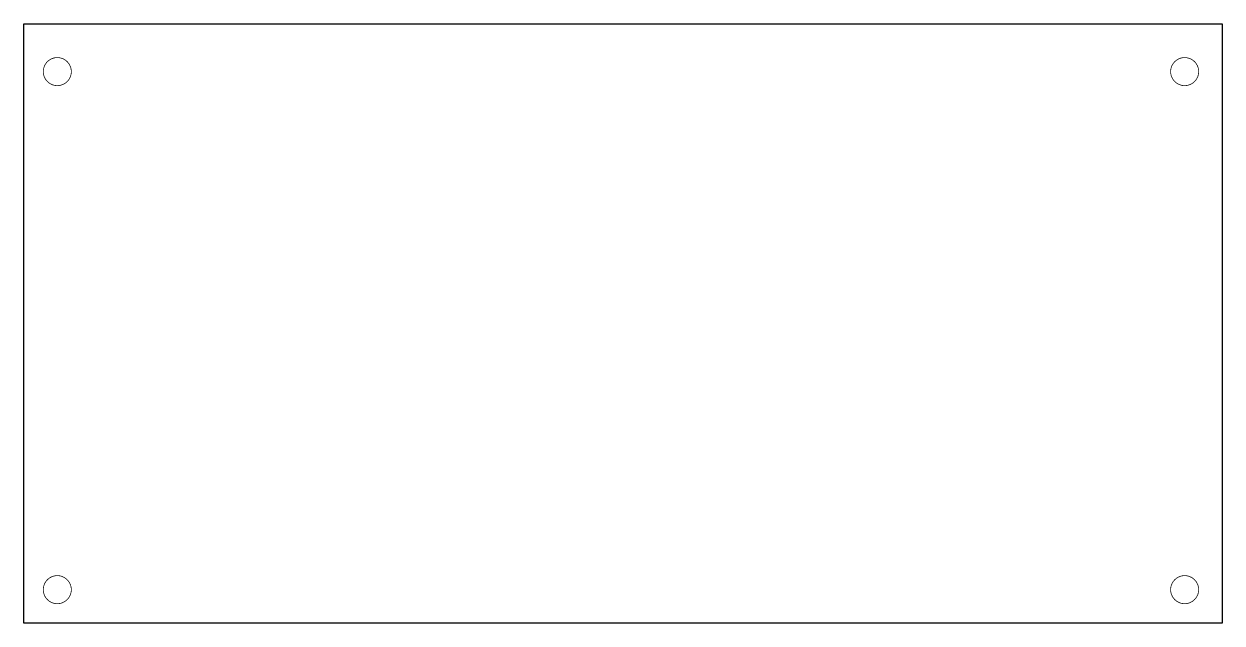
# Model space of a CAD drawing. Header units: inches. Extents: x 0 to 158, y 0 to 79.
import ezdxf

# ---------------------------------------------------------------- set-up
doc = ezdxf.new("R2010")
doc.units = ezdxf.units.IN
doc.header["$MEASUREMENT"] = 0
doc.layers.add('Pen 1', color=7, linetype='Continuous')

msp = doc.modelspace()

# ---------------------------------------------------------------- linework, layer by layer
at = {"layer": 'Pen 1', "color": 0}
for points in [[(0, 78.9991), (158.0998, 78.9991)], [(0, 0), (0, 78.9991)], [(0, 78.9991), (158.0998, 78.9991)], [(0, 0), (0, 78.9991)], [(158.0998, 78.9991), (158.0998, 0)], [(158.0998, 78.9991), (158.0998, 0)], [(158.0998, 0), (0, 0)], [(158.0998, 0), (0, 0)]]:
    msp.add_lwpolyline(points, dxfattribs=at)
at = {"layer": 'Pen 1', "color": 0, "const_width": 0.0991}
for points in [[(6.2484, 72.7177), (6.2439, 72.5887), (6.2304, 72.4603), (6.208, 72.3332), (6.1768, 72.208), (6.1369, 72.0852), (6.0885, 71.9656), (6.032, 71.8496), (5.9674, 71.7378), (5.8952, 71.6308), (5.8158, 71.5291), (5.7294, 71.4332), (5.6366, 71.3435), (5.5377, 71.2605), (5.4333, 71.1847), (5.3238, 71.1163), (5.2099, 71.0557), (5.092, 71.0032), (4.9707, 70.959), (4.8466, 70.9235), (4.7204, 70.8966), (4.5926, 70.8787), (4.4638, 70.8697), (4.3347, 70.8697), (4.206, 70.8787), (4.0782, 70.8966), (3.9519, 70.9235), (3.8279, 70.959), (3.7066, 71.0032), (3.5887, 71.0557), (3.4747, 71.1163), (3.3653, 71.1847), (3.2608, 71.2605), (3.162, 71.3435), (3.0691, 71.4332), (2.9828, 71.5291), (2.9033, 71.6308), (2.8311, 71.7378), (2.7666, 71.8496), (2.71, 71.9656), (2.6617, 72.0852), (2.6218, 72.208), (2.5906, 72.3332), (2.5682, 72.4603), (2.5547, 72.5887), (2.5502, 72.7177), (2.5547, 72.8466), (2.5682, 72.975), (2.5906, 73.1021), (2.6218, 73.2273), (2.6617, 73.3501), (2.71, 73.4698), (2.7666, 73.5858), (2.8311, 73.6975), (2.9033, 73.8045), (2.9828, 73.9063), (3.0691, 74.0022), (3.162, 74.0918), (3.2608, 74.1748), (3.3653, 74.2506), (3.4747, 74.319), (3.5887, 74.3796), (3.7066, 74.4321), (3.8279, 74.4763), (3.9519, 74.5119), (4.0782, 74.5387), (4.206, 74.5567), (4.3347, 74.5657), (4.4638, 74.5657), (4.5926, 74.5567), (4.7204, 74.5387), (4.8466, 74.5119), (4.9707, 74.4763), (5.092, 74.4321), (5.2099, 74.3796), (5.3238, 74.319), (5.4333, 74.2506), (5.5377, 74.1748), (5.6366, 74.0918), (5.7294, 74.0022), (5.8158, 73.9063), (5.8952, 73.8045), (5.9674, 73.6975), (6.032, 73.5858), (6.0885, 73.4698), (6.1369, 73.3501), (6.1768, 73.2273), (6.208, 73.1021), (6.2304, 72.975), (6.2439, 72.8466), (6.2484, 72.7177)], [(155.0162, 72.7177), (155.0117, 72.5887), (154.9982, 72.4603), (154.9758, 72.3332), (154.9446, 72.208), (154.9047, 72.0852), (154.8563, 71.9656), (154.7998, 71.8496), (154.7352, 71.7378), (154.663, 71.6308), (154.5836, 71.5291), (154.4972, 71.4332), (154.4044, 71.3435), (154.3055, 71.2605), (154.2011, 71.1847), (154.0916, 71.1163), (153.9777, 71.0557), (153.8598, 71.0032), (153.7385, 70.959), (153.6144, 70.9235), (153.4882, 70.8966), (153.3604, 70.8787), (153.2316, 70.8697), (153.1025, 70.8697), (152.9738, 70.8787), (152.846, 70.8966), (152.7197, 70.9235), (152.5957, 70.959), (152.4744, 71.0032), (152.3565, 71.0557), (152.2425, 71.1163), (152.1331, 71.1847), (152.0286, 71.2605), (151.9298, 71.3435), (151.8369, 71.4332), (151.7506, 71.5291), (151.6711, 71.6308), (151.5989, 71.7378), (151.5344, 71.8496), (151.4778, 71.9656), (151.4295, 72.0852), (151.3896, 72.208), (151.3584, 72.3332), (151.336, 72.4603), (151.3225, 72.5887), (151.318, 72.7177), (151.3225, 72.8466), (151.336, 72.975), (151.3584, 73.1021), (151.3896, 73.2273), (151.4295, 73.3501), (151.4778, 73.4698), (151.5344, 73.5858), (151.5989, 73.6975), (151.6711, 73.8045), (151.7506, 73.9063), (151.8369, 74.0022), (151.9298, 74.0918), (152.0286, 74.1748), (152.1331, 74.2506), (152.2425, 74.319), (152.3565, 74.3796), (152.4744, 74.4321), (152.5957, 74.4763), (152.7197, 74.5119), (152.846, 74.5387), (152.9738, 74.5567), (153.1025, 74.5657), (153.2316, 74.5657), (153.3604, 74.5567), (153.4882, 74.5387), (153.6144, 74.5119), (153.7385, 74.4763), (153.8598, 74.4321), (153.9777, 74.3796), (154.0916, 74.319), (154.2011, 74.2506), (154.3055, 74.1748), (154.4044, 74.0918), (154.4972, 74.0022), (154.5836, 73.9063), (154.663, 73.8045), (154.7352, 73.6975), (154.7998, 73.5858), (154.8563, 73.4698), (154.9047, 73.3501), (154.9446, 73.2273), (154.9758, 73.1021), (154.9982, 72.975), (155.0117, 72.8466), (155.0162, 72.7177)], [(6.2484, 4.3993), (6.2439, 4.2703), (6.2304, 4.1419), (6.208, 4.0148), (6.1768, 3.8896), (6.1369, 3.7668), (6.0885, 3.6472), (6.032, 3.5312), (5.9674, 3.4194), (5.8952, 3.3124), (5.8158, 3.2107), (5.7294, 3.1148), (5.6366, 3.0251), (5.5377, 2.9422), (5.4333, 2.8663), (5.3238, 2.7979), (5.2099, 2.7373), (5.092, 2.6848), (4.9707, 2.6407), (4.8466, 2.6051), (4.7204, 2.5783), (4.5926, 2.5603), (4.4638, 2.5513), (4.3347, 2.5513), (4.206, 2.5603), (4.0782, 2.5783), (3.9519, 2.6051), (3.8279, 2.6407), (3.7066, 2.6848), (3.5887, 2.7373), (3.4747, 2.7979), (3.3653, 2.8663), (3.2608, 2.9422), (3.162, 3.0251), (3.0691, 3.1148), (2.9828, 3.2107), (2.9033, 3.3124), (2.8311, 3.4194), (2.7666, 3.5312), (2.71, 3.6472), (2.6617, 3.7668), (2.6218, 3.8896), (2.5906, 4.0148), (2.5682, 4.1419), (2.5547, 4.2703), (2.5502, 4.3993), (2.5547, 4.5283), (2.5682, 4.6566), (2.5906, 4.7837), (2.6218, 4.909), (2.6617, 5.0317), (2.71, 5.1514), (2.7666, 5.2674), (2.8311, 5.3792), (2.9033, 5.4862), (2.9828, 5.5879), (3.0691, 5.6838), (3.162, 5.7734), (3.2608, 5.8564), (3.3653, 5.9323), (3.4747, 6.0007), (3.5887, 6.0613), (3.7066, 6.1138), (3.8279, 6.1579), (3.9519, 6.1935), (4.0782, 6.2203), (4.206, 6.2383), (4.3347, 6.2473), (4.4638, 6.2473), (4.5926, 6.2383), (4.7204, 6.2203), (4.8466, 6.1935), (4.9707, 6.1579), (5.092, 6.1138), (5.2099, 6.0613), (5.3238, 6.0007), (5.4333, 5.9323), (5.5377, 5.8564), (5.6366, 5.7734), (5.7294, 5.6838), (5.8158, 5.5879), (5.8952, 5.4862), (5.9674, 5.3792), (6.032, 5.2674), (6.0885, 5.1514), (6.1369, 5.0317), (6.1768, 4.909), (6.208, 4.7837), (6.2304, 4.6566), (6.2439, 4.5283), (6.2484, 4.3993)], [(155.0162, 4.3993), (155.0117, 4.2703), (154.9982, 4.1419), (154.9758, 4.0148), (154.9446, 3.8896), (154.9047, 3.7668), (154.8563, 3.6472), (154.7998, 3.5312), (154.7352, 3.4194), (154.663, 3.3124), (154.5836, 3.2107), (154.4972, 3.1148), (154.4044, 3.0251), (154.3055, 2.9422), (154.2011, 2.8663), (154.0916, 2.7979), (153.9777, 2.7373), (153.8598, 2.6848), (153.7385, 2.6407), (153.6144, 2.6051), (153.4882, 2.5783), (153.3604, 2.5603), (153.2316, 2.5513), (153.1025, 2.5513), (152.9738, 2.5603), (152.846, 2.5783), (152.7197, 2.6051), (152.5957, 2.6407), (152.4744, 2.6848), (152.3565, 2.7373), (152.2425, 2.7979), (152.1331, 2.8663), (152.0286, 2.9422), (151.9298, 3.0251), (151.8369, 3.1148), (151.7506, 3.2107), (151.6711, 3.3124), (151.5989, 3.4194), (151.5344, 3.5312), (151.4778, 3.6472), (151.4295, 3.7668), (151.3896, 3.8896), (151.3584, 4.0148), (151.336, 4.1419), (151.3225, 4.2703), (151.318, 4.3993), (151.3225, 4.5283), (151.336, 4.6566), (151.3584, 4.7837), (151.3896, 4.909), (151.4295, 5.0317), (151.4778, 5.1514), (151.5344, 5.2674), (151.5989, 5.3792), (151.6711, 5.4862), (151.7506, 5.5879), (151.8369, 5.6838), (151.9298, 5.7734), (152.0286, 5.8564), (152.1331, 5.9323), (152.2425, 6.0007), (152.3565, 6.0613), (152.4744, 6.1138), (152.5957, 6.1579), (152.7197, 6.1935), (152.846, 6.2203), (152.9738, 6.2383), (153.1025, 6.2473), (153.2316, 6.2473), (153.3604, 6.2383), (153.4882, 6.2203), (153.6144, 6.1935), (153.7385, 6.1579), (153.8598, 6.1138), (153.9777, 6.0613), (154.0916, 6.0007), (154.2011, 5.9323), (154.3055, 5.8564), (154.4044, 5.7734), (154.4972, 5.6838), (154.5836, 5.5879), (154.663, 5.4862), (154.7352, 5.3792), (154.7998, 5.2674), (154.8563, 5.1514), (154.9047, 5.0317), (154.9446, 4.909), (154.9758, 4.7837), (154.9982, 4.6566), (155.0117, 4.5283), (155.0162, 4.3993)]]:
    msp.add_lwpolyline(points, dxfattribs=at)

doc.saveas('drawing.dxf')
